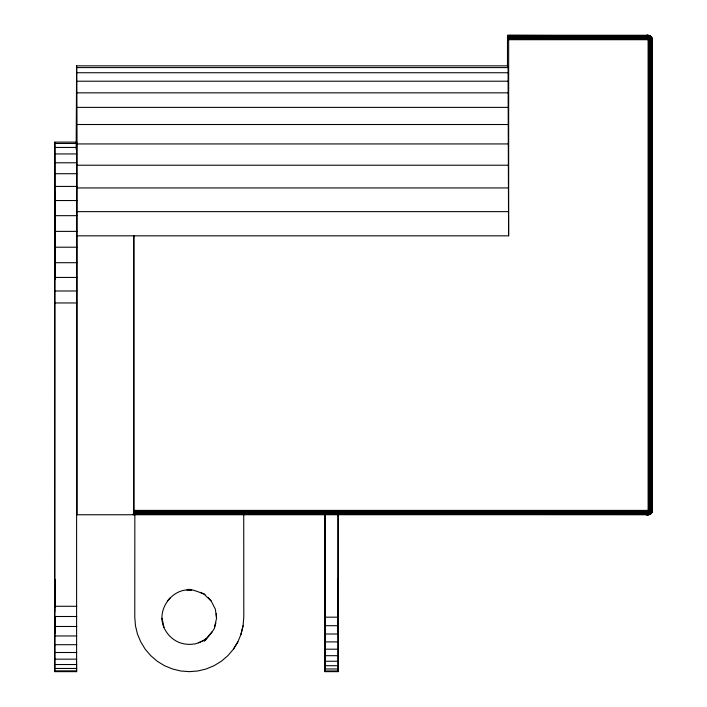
<?xml version="1.0" encoding="UTF-8"?>
<svg xmlns="http://www.w3.org/2000/svg" width="707" height="707" viewBox="0 0 707 707"><rect width="100%" height="100%" fill="white"/><g stroke="black" fill="none" stroke-linecap="round" stroke-linejoin="round"><path stroke-width="1.06" d="M54.625 616.504L54.819 142.125L76.603 142.125L76.603 671.65L54.819 671.65L54.819 192.242L54.819 279.406L54.943 226.647M133.844 514.758L133.853 235.829M338.264 514.758L338.096 671.65L325.026 671.65L325.185 514.758M338.185 607.437L338.096 633.516L338.096 579.042L338.176 602.815M652.305 241.352L652.207 322.648M54.89 616.433L54.819 633.516L54.748 620.56M76.17 149.257L76.603 65.857L508.068 65.857L508.58 235.829M649.698 513.476C645.977 516.561 653.215 513.132 651.995 510.392L651.995 39.707L650.855 36.623L648.107 35.35L649.07 36.623L649.468 39.707L649.468 510.392L649.07 513.476L648.107 514.758L651.041 513.476L652.252 510.392L652.252 39.707C651.545 34.882 646.552 33.379 648.805 39.707L648.805 510.392C646.498 516.764 651.686 515.209 652.411 510.392L652.411 39.707L651.156 36.623L648.107 35.35L651.191 36.623L652.464 39.707L652.464 510.392C652.093 515.094 646.101 516.755 648.125 510.392L648.107 35.403L507.493 35.35L507.476 66.149M646.949 35.827L646.958 35.35L648.938 35.827L646.958 35.35L647.259 35.827M76.515 147.445L76.603 142.125M507.493 35.403L648.787 35.403M198.402 642.857C210.394 637.316 195.945 644.439 193.859 644.015C189.264 644.784 184.704 644.307 180.188 642.857C174.523 640.807 169.273 636.671 166.127 631.457C153.79 613.376 170.528 587.331 191.632 590.036L186.948 590.036C188.804 586.386 215.299 599.43 200.541 592.351M243.067 625.695L241.069 634.011L243.067 625.695L243.8 617.176L243.738 514.625M215.882 622.911L214.53 627.33L216.536 618.325L215.37 609.195L211.154 600.977L204.509 594.605M647.259 514.281L646.958 514.758L646.949 514.281M134.843 514.625L134.781 617.176L135.452 625.695L137.45 634.011L140.781 641.903L145.182 649.194L150.803 655.689L157.237 661.248L164.528 665.711L172.49 668.981L180.736 670.978L189.326 671.65L197.845 670.978L206.161 668.981L214.053 665.711L221.344 661.248L227.848 655.689L233.398 649.194L237.861 641.903L241.131 634.011M212.454 631.457C192.657 654.443 215.511 629.557 214.601 627.33M648.107 514.758L650.29 513.476L651.2 510.392L651.2 39.707L650.29 36.623L648.107 35.35L650.608 36.623L651.642 39.707L651.642 510.392L650.608 513.476L648.107 514.758L649.927 513.476L650.679 510.392L650.679 39.707C651.774 37.4 646.357 33.459 649.698 36.623M649.273 513.918L650.095 510.392L650.095 39.707L649.273 36.181M237.861 641.903L233.398 649.194M647.559 514.281L646.958 514.758L648.938 514.281L646.958 514.758L647.851 514.281M170.475 597.503L167.426 600.977M649.388 513.918L649.883 513.476M649.486 513.918L649.998 513.476L649.521 513.918M648.116 514.281L646.958 514.758L648.832 514.281M202.547 640.949L206.435 638.368M648.346 514.281L646.958 514.758L648.717 514.281M648.549 514.281L646.958 514.758M507.485 35.562L649.45 35.562M508.651 35.403L650.087 35.827M508.651 35.827L650.67 36.181M508.651 36.181L508.651 36.623L651.191 36.623M508.651 36.623L508.651 37.144L651.633 37.144M508.651 37.144L508.66 37.727L651.987 37.727M508.66 37.727L508.66 38.364L652.252 38.364M508.66 38.364L508.66 39.026L652.411 39.026M508.66 39.026L508.66 39.707L652.464 39.707M76.603 65.857L76.683 67.589L508.139 67.589M76.683 67.589L76.754 72.741L508.209 72.741M76.754 72.741L76.816 81.217L508.28 81.217M76.816 81.217L76.886 92.838L508.342 92.838M76.886 92.838L76.939 107.376L508.404 107.376M76.939 107.376L76.992 124.52L508.457 124.52M54.819 142.125L54.863 143.468L76.656 143.468M76.992 124.52L77.036 143.936L508.501 143.936M54.863 143.468L54.907 147.445L76.701 147.445M54.907 147.445L54.952 153.949L76.745 153.949M54.952 153.949L54.996 162.787L76.78 162.787M77.072 165.217L508.536 165.217M54.996 162.787L55.022 173.719L76.816 173.719M55.022 173.719L55.058 186.427L76.842 186.427M77.036 143.936L77.098 187.938L508.563 187.938M55.075 200.541L76.869 200.541M77.116 211.64L508.572 211.64M76.877 215.67L55.093 215.67L55.058 186.427M55.093 231.375L76.886 231.375M77.098 187.938L77.116 235.829L508.66 235.829L508.66 39.707M55.093 247.203L76.886 247.203M55.084 262.704L76.877 262.704M55.066 277.436L76.86 277.436M55.04 290.984L76.833 290.984M55.013 302.958L76.807 302.958M133.853 510.392L652.464 510.392M133.853 511.081L652.411 511.081M133.853 511.744L652.252 511.744M133.853 512.372L651.987 512.372M133.853 512.955L651.633 512.955M133.853 513.476L651.191 513.476M133.844 513.918L650.67 513.918M133.844 514.281L650.087 514.281M132.677 514.281L649.45 514.537M76.807 514.758L648.787 514.705M208.105 597.503L211.154 600.977M55.013 606.279L76.807 606.279M216.28 613.711L216.536 618.325M55.013 616.504L76.798 616.504M325.185 617.176L338.264 617.176M162.044 618.325L163.989 627.33M325.185 625.695L338.264 625.695M55.005 626.482L76.798 626.482M325.176 634.011L338.255 634.011M54.987 635.955L76.78 635.955M325.167 641.903L338.246 641.903M54.978 644.704L76.763 644.704M325.158 649.194L338.229 649.194M54.952 652.499L76.745 652.499M325.14 655.689L338.211 655.689M54.934 659.163L76.718 659.163M325.123 661.248L338.193 661.248M54.907 664.527L76.692 664.527M325.096 665.711L338.176 665.711M54.881 668.451L76.665 668.451M325.079 668.981L338.149 668.981M54.819 671.65L54.784 670.846L76.639 670.846M325.026 671.65L324.999 670.978L338.123 670.978M647.559 35.827L646.958 35.35L648.832 35.827M647.851 35.827L646.958 35.35L648.717 35.827M648.116 35.827L646.958 35.35L648.549 35.827M646.958 35.35L648.346 35.827M649.521 36.181L650.033 36.623L649.486 36.181M649.388 36.181L649.883 36.623M338.096 671.65L337.937 514.758M76.603 671.65L76.506 661.31M324.999 670.978L324.858 514.758M54.784 670.846L54.739 616.433M652.207 149.283L652.296 219.276M54.739 612.015L54.81 579.139L54.899 607.437M133.773 235.829L133.773 514.758M77.116 235.829L77.116 514.758M324.946 602.815L325.026 633.516L325.026 579.042L324.946 602.815"/></g></svg>
